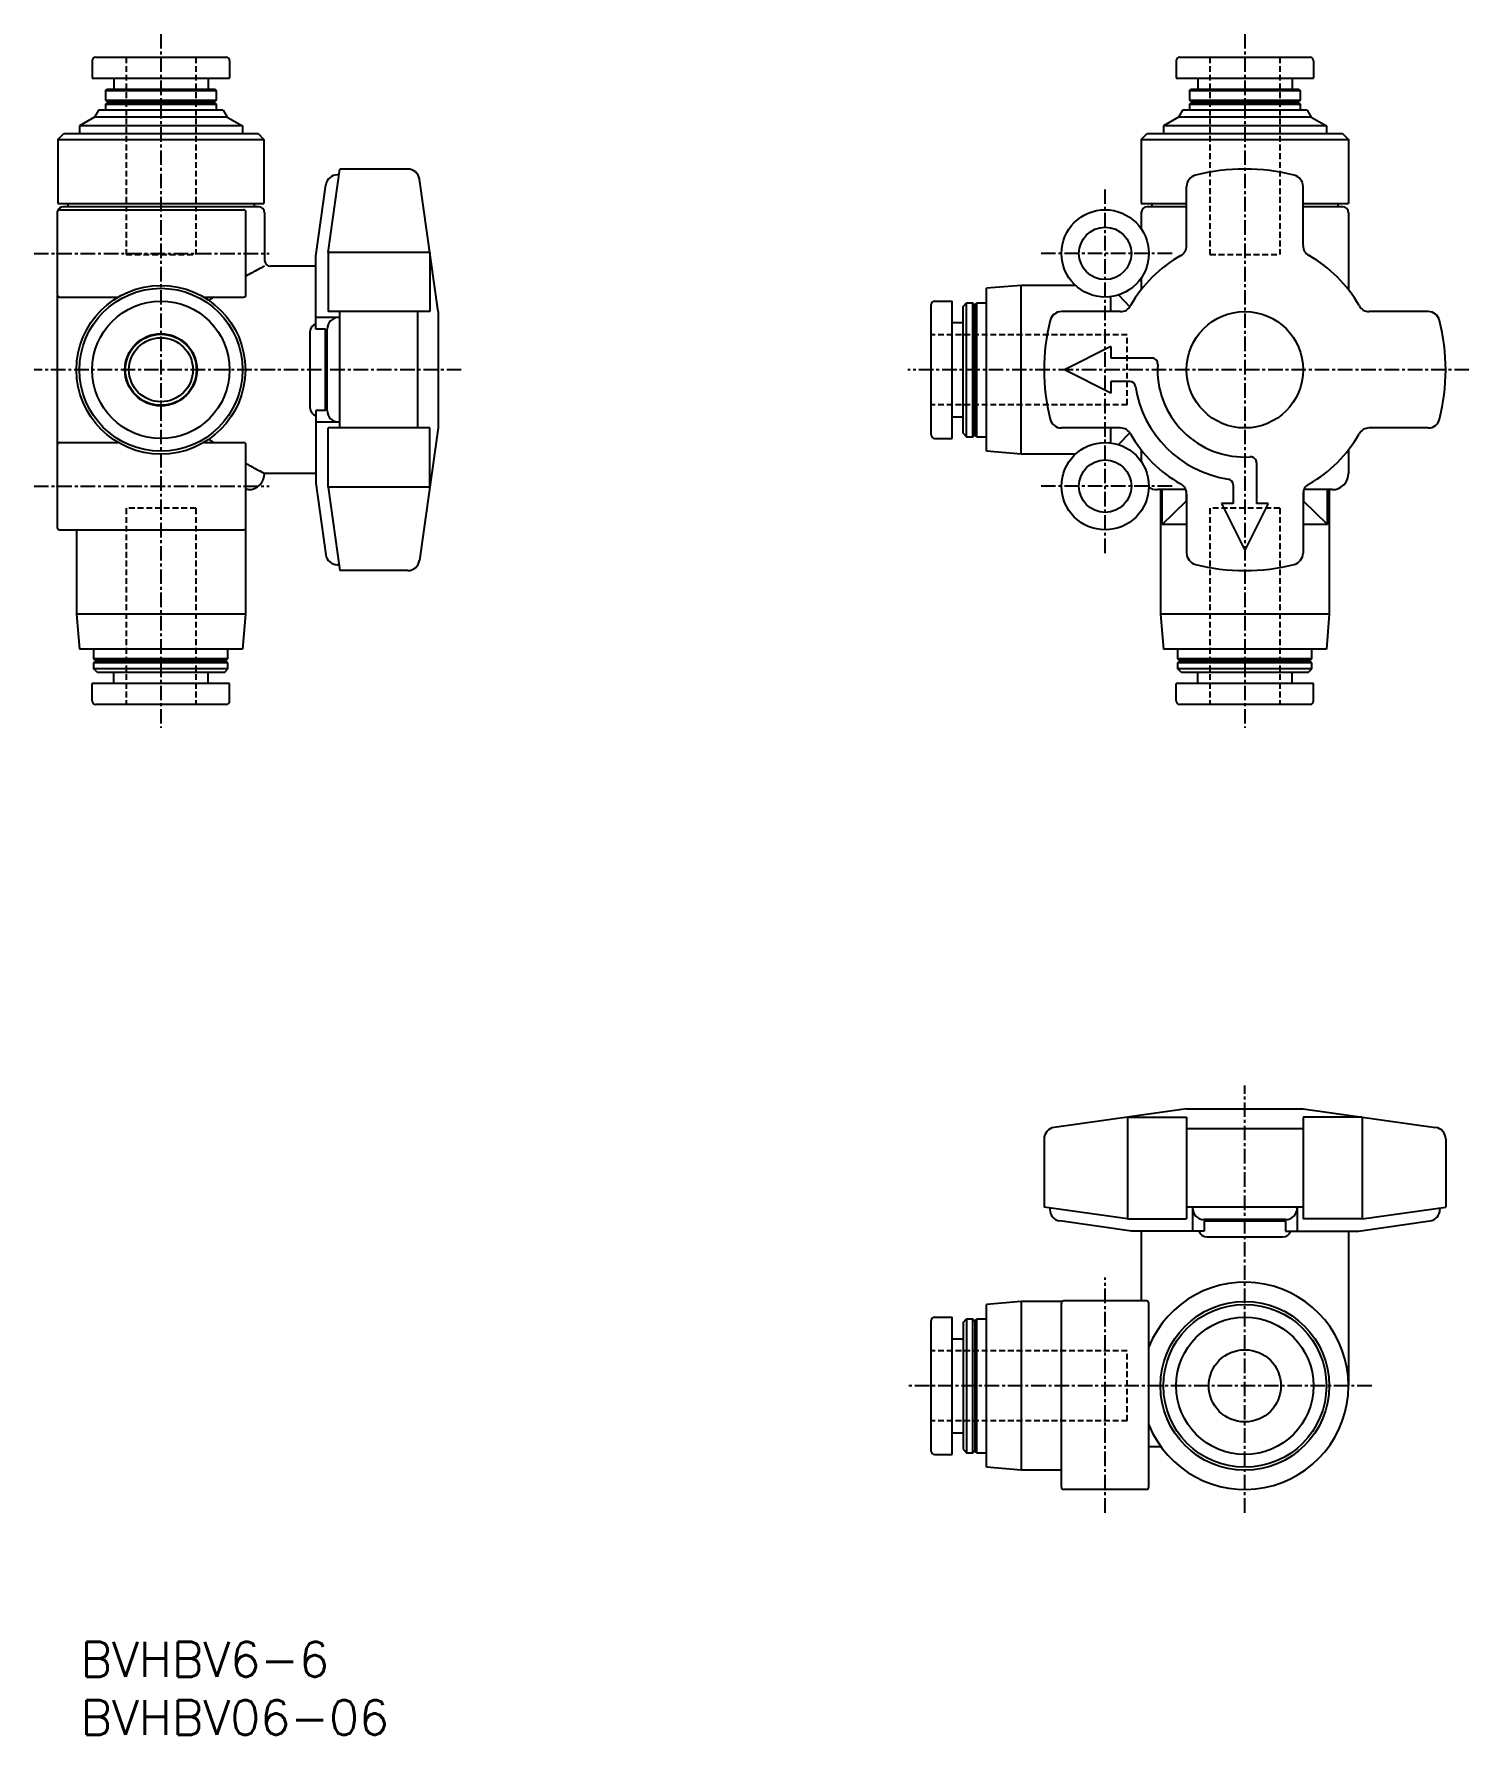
# Model space of a CAD drawing. Extents: x -4 to 119, y 0 to 146.
import ezdxf

# ---------------------------------------------------------------- set-up
doc = ezdxf.new("R2010")
doc.units = 0
doc.linetypes.add('CENTER', pattern=[2, 1.25, -0.25, 0.25, -0.25])
doc.linetypes.add('DASHED', pattern=[0.75, 0.5, -0.25])
doc.layers.get('0').update_dxf_attribs({"linetype": 'CONTINUOUS'})
doc.layers.add('CENTER', color=1, linetype='CENTER')
doc.styles.get("Standard").update_dxf_attribs({"font": 'txt.shx'})

msp = doc.modelspace()

# ---------------------------------------------------------------- linework, layer by layer
at = {"color": 7, "linetype": 'CONTINUOUS'}
for p, q in [((1, 143.85), (1, 142.35)), ((1.3, 144.15), (12.5, 144.15)), ((12.8, 143.85), (12.8, 142.35)), ((94.1, 143.85), (94.1, 142.35)), ((94.4, 144.15), (105.6, 144.15)), ((105.9, 143.85), (105.9, 142.35)), ((1, 142.35), (12.8, 142.35)), ((2.85, 142.35), (2.85, 141.4)), ((10.95, 142.35), (10.95, 141.4)), ((94.1, 142.35), (105.9, 142.35)), ((95.95, 142.35), (95.95, 141.4)), ((104.05, 142.35), (104.05, 141.4)), ((2.15, 141.3), (2.25, 141.4)), ((2.15, 141.3), (2.15, 140.475)), ((2.15, 141.3), (11.65, 141.3)), ((2.15, 140.475), (2.35, 140.3)), ((2.15, 140.475), (11.65, 140.475)), ((2.25, 141.4), (11.55, 141.4)), ((11.65, 140.475), (11.45, 140.3)), ((11.55, 141.4), (11.65, 141.3)), ((11.65, 141.3), (11.65, 140.475)), ((95.25, 141.3), (95.35, 141.4)), ((95.25, 141.3), (104.75, 141.3)), ((95.25, 141.3), (95.25, 140.475)), ((95.25, 140.475), (104.75, 140.475)), ((95.25, 140.475), (95.45, 140.3)), ((95.35, 141.4), (104.65, 141.4)), ((104.75, 140.475), (104.55, 140.3)), ((104.65, 141.4), (104.75, 141.3)), ((104.75, 141.3), (104.75, 140.475)), ((1.20359, 139), (-0.1, 138.24737)), ((1.55, 139.6), (1.20359, 139)), ((12.59641, 139), (1.20359, 139)), ((12.25, 139.6), (1.55, 139.6)), ((2.35, 140.3), (2.15, 140.125)), ((2.15, 140.125), (2.15, 139.6)), ((2.15, 140.125), (11.65, 140.125)), ((2.35, 140.3), (11.45, 140.3)), ((11.450001, 140.3), (11.650001, 140.125)), ((11.65, 140.125), (11.65, 139.6)), ((12.25, 139.6), (12.59641, 139)), ((12.59641, 139), (13.9, 138.24737)), ((94.30359, 139), (93, 138.24737)), ((94.65, 139.6), (94.30359, 139)), ((105.69641, 139), (94.30359, 139)), ((105.35, 139.6), (94.65, 139.6)), ((95.45, 140.3), (95.25, 140.125)), ((95.25, 140.125), (104.75, 140.125)), ((95.25, 140.125), (95.25, 139.6)), ((95.45, 140.3), (104.55, 140.3)), ((104.55, 140.3), (104.75, 140.125)), ((104.75, 140.125), (104.75, 139.6)), ((105.35, 139.6), (105.69641, 139)), ((105.69641, 139), (107, 138.24737)), ((-1.95, 137.1), (-1.45, 137.6)), ((-1.45, 137.6), (15.25, 137.6)), ((13.9, 138.24737), (-0.1, 138.24737)), ((-0.1, 138.24737), (-0.1, 137.6)), ((13.9, 138.24737), (13.9, 137.6)), ((15.25, 137.6), (15.75, 137.1)), ((91.1, 137.1), (91.6, 137.6)), ((91.6, 137.6), (108.4, 137.6)), ((93, 138.24737), (93, 137.6)), ((107, 138.24737), (93, 138.24737)), ((107, 138.24737), (107, 137.6)), ((108.4, 137.6), (108.9, 137.1)), ((-1.95, 137.1), (15.75, 137.1)), ((-1.95, 137.1), (-1.95, 131.6)), ((15.75, 137.1), (15.75, 131.6)), ((91.1, 137.1), (91.1, 131.6)), ((91.1, 137.1), (108.9, 137.1)), ((108.9, 137.1), (108.9, 131.6)), ((21.255899, 127.37782), (22.263884, 134.55)), ((28.109089, 134.55), (22.263884, 134.55)), ((20.199999, 127.05), (21.062803, 133.18917)), ((22.193613, 134.05), (22.053072, 134.05)), ((30.700001, 122.3), (29.099356, 133.68917)), ((95, 127.98), (95, 133.05)), ((105, 127.98), (105, 133.05)), ((-1.95, 131.6), (15.75, 131.6)), ((-1.1, 131.6), (-1.1, 131.3)), ((14.9, 131.6), (14.9, 131.3)), ((91.1, 131.6), (95, 131.6)), ((92, 131.6), (92, 131.3)), ((105, 131.6), (108.9, 131.6)), ((108, 131.6), (108, 131.3)), ((-2, 130.85), (-2, 103.75)), ((-1.8, 131.05), (14, 131.05)), ((15.299999, 131.3), (-1.5, 131.3)), ((14.200001, 123.75), (14.200001, 130.85)), ((15.799999, 130.8), (15.799999, 126.7)), ((91.1, 130.8), (91.1, 129.41009)), ((95, 131.3), (91.6, 131.3)), ((108.4, 131.3), (105, 131.3)), ((108.9, 130.8), (108.9, 124.18132)), ((21.255899, 127.37782), (21.255899, 122.3)), ((29.986359, 127.37782), (21.255899, 127.37782)), ((29.986359, 127.37782), (29.986359, 122.3)), ((20.200001, 126.2), (16.299999, 126.2)), ((20.200001, 120.8), (20.200001, 127.05)), ((80.8, 124.55), (77.8, 124.3)), ((77.8, 110.3), (77.8, 124.3)), ((85.45049, 124.55), (80.8, 124.55)), ((80.8, 110.05), (80.8, 124.55)), ((91.1, 125.18991), (91.1, 124.18132)), ((-1.8, 123.55), (3.225765, 123.55)), ((10.574235, 123.55), (14, 123.55)), ((73.05, 111.7), (73.05, 122.9)), ((73.35, 123.2), (74.85, 123.2)), ((74.85, 111.4), (74.85, 123.2)), ((75.8, 122.75), (76.1, 123.05)), ((76.1, 111.55), (76.1, 123.05)), ((76.1, 123.05), (76.625, 123.05)), ((76.625, 111.55), (76.625, 123.05)), ((76.625, 123.05), (76.8, 122.85)), ((76.8, 122.85), (76.975, 123.05)), ((76.8, 111.75), (76.8, 122.85)), ((76.975, 111.55), (76.975, 123.05)), ((76.975, 123.05), (77.8, 123.05)), ((88.5, 122.3), (88.5, 123.58348)), ((89.14431, 123.72886), (90.1296, 122.71303)), ((22.263884, 121.8), (20.200001, 121.8)), ((29.986359, 122.3), (21.255899, 122.3)), ((22.263884, 112.3), (22.263884, 122.3)), ((28.978374, 112.3), (28.978374, 122.3)), ((30.700001, 122.3), (30.700001, 112.3)), ((74.85, 121.35), (75.8, 121.35)), ((75.8, 111.85), (75.8, 122.75)), ((89.32, 122.3), (84.25, 122.3)), ((115.75, 122.3), (110.68, 122.3)), ((19.700001, 120.55), (19.700001, 114.05)), ((21.043245, 120.8), (20.200001, 120.8)), ((21.043245, 113.8), (21.043245, 120.8)), ((21.183786, 113.8), (21.183786, 120.8)), ((88.5, 119.3), (84.5, 117.3)), ((88.5, 119.3), (88.5, 118.3)), ((88.5, 115.3), (84.5, 117.3)), ((92.01564, 118.3), (88.5, 118.3)), ((88.5, 116.3), (88.5, 115.3)), ((90.11314, 116.3), (88.5, 116.3)), ((20.200001, 113.8), (20.200001, 107.55)), ((21.043245, 113.8), (20.200001, 113.8)), ((22.263884, 112.8), (20.200001, 112.8)), ((74.85, 113.25), (75.8, 113.25)), ((21.255899, 107.22218), (21.255899, 112.3)), ((29.986359, 112.3), (21.255899, 112.3)), ((30.700001, 112.3), (29.099358, 100.91083)), ((29.986359, 107.22218), (29.986359, 112.3)), ((73.35, 111.4), (74.85, 111.4)), ((75.8, 111.85), (76.1, 111.55)), ((76.1, 111.55), (76.625, 111.55)), ((76.625, 111.55), (76.8, 111.75)), ((76.8, 111.75), (76.975, 111.55)), ((76.975, 111.55), (77.8, 111.55)), ((89.32, 112.3), (84.25, 112.3)), ((88.5, 111.01652), (88.5, 112.3)), ((89.14431, 110.87114), (90.1296, 111.88697)), ((115.75, 112.3), (110.68, 112.3)), ((-1.8, 111.05), (3.225765, 111.05)), ((10.574235, 111.05), (14, 111.05)), ((14.200001, 103.75), (14.200001, 110.85)), ((80.8, 110.05), (77.8, 110.3)), ((85.45049, 110.05), (80.8, 110.05)), ((91.1, 110.41868), (91.1, 109.41009)), ((108.9, 110.41868), (108.9, 108.4)), ((20.200001, 108.4), (15.799999, 108.4)), ((15.799999, 108.4), (15.799999, 108.4)), ((101, 109.31564), (101, 105.8)), ((14.4, 107), (14.200001, 107)), ((20.200001, 107.55), (21.062805, 101.41083)), ((29.986359, 107.22218), (21.255899, 107.22218)), ((21.255901, 107.22218), (22.263884, 100.05)), ((94.92498, 107), (92.5, 107)), ((92.75, 107), (92.75, 96.3)), ((92.90687, 104), (92.90687, 107)), ((94.96885, 106.86766), (94.96885, 106)), ((99, 107.41314), (99, 105.8)), ((105.03115, 106.86766), (105.03115, 106)), ((107.5, 107), (105.07502, 107)), ((107.09313, 104), (107.09313, 107)), ((107.25, 107), (107.25, 96.3)), ((92.90687, 104), (94.96885, 106)), ((95, 106), (94.96885, 106)), ((95, 106.62), (95, 101.55)), ((98, 105.8), (100, 101.8)), ((99, 105.8), (98, 105.8)), ((102, 105.8), (100, 101.8)), ((102, 105.8), (101, 105.8)), ((105, 106.62), (105, 101.55)), ((105.03115, 106), (105, 106)), ((107.09313, 104), (105.03115, 106)), ((95, 104), (92.90687, 104)), ((107.09313, 104), (105, 104)), ((-1.8, 103.55), (14, 103.55)), ((-0.35, 103.55), (-0.35, 96.3)), ((14.15, 103.61771), (14.15, 96.3)), ((22.193613, 100.55), (22.053072, 100.55)), ((28.109089, 100.05), (22.263884, 100.05)), ((-0.35, 96.3), (-0.1, 93.3)), ((14.15, 96.3), (-0.35, 96.3)), ((14.15, 96.3), (13.899999, 93.3)), ((107.25, 96.3), (92.75, 96.3)), ((92.75, 96.3), (93, 93.3)), ((107.25, 96.3), (107, 93.3)), ((13.9, 93.3), (-0.1, 93.3)), ((1.15, 92.475), (1.15, 93.3)), ((12.65, 92.475), (1.15, 92.475)), ((1.15, 92.125), (1.35, 92.3)), ((1.15, 91.6), (1.15, 92.125)), ((12.65, 92.125), (1.15, 92.125)), ((1.35, 92.3), (1.150001, 92.475)), ((12.45, 92.3), (1.35, 92.3)), ((12.45, 92.3), (12.65, 92.475)), ((12.650001, 92.125), (12.45, 92.3)), ((12.65, 92.475), (12.65, 93.3)), ((12.65, 91.6), (12.65, 92.125)), ((107, 93.3), (93, 93.3)), ((94.25, 92.475), (94.25, 93.3)), ((94.45, 92.3), (94.25, 92.475)), ((105.75, 92.475), (94.25, 92.475)), ((94.25, 92.125), (94.45, 92.3)), ((94.25, 91.6), (94.25, 92.125)), ((105.75, 92.125), (94.25, 92.125)), ((105.55, 92.3), (94.45, 92.3)), ((105.55, 92.3), (105.75, 92.475)), ((105.75, 92.125), (105.55, 92.3)), ((105.75, 92.475), (105.75, 93.3)), ((105.75, 91.6), (105.75, 92.125)), ((1.449999, 91.3), (1.15, 91.6)), ((12.65, 91.6), (1.15, 91.6)), ((12.349999, 91.3), (1.45, 91.3)), ((2.85, 90.35), (2.85, 91.3)), ((10.95, 90.35), (10.95, 91.3)), ((12.349999, 91.3), (12.65, 91.6)), ((94.55, 91.3), (94.25, 91.6)), ((105.75, 91.6), (94.25, 91.6)), ((105.45, 91.3), (94.55, 91.3)), ((95.95, 90.35), (95.95, 91.3)), ((104.05, 90.35), (104.05, 91.3)), ((105.45, 91.3), (105.75, 91.6)), ((1, 88.85), (1, 90.35)), ((12.8, 90.35), (1, 90.35)), ((12.8, 88.85), (12.8, 90.35)), ((105.9, 90.35), (94.1, 90.35)), ((94.1, 88.85), (94.1, 90.35)), ((105.9, 88.85), (105.9, 90.35)), ((12.5, 88.55), (1.3, 88.55)), ((105.6, 88.55), (94.4, 88.55)), ((95, 53.8), (83.61083, 52.19936)), ((89.92218, 53.08636), (89.92218, 44.3559)), ((89.92218, 53.08636), (95, 53.08636)), ((95, 53.8), (105, 53.8)), ((95, 53.08636), (95, 44.3559)), ((105, 53.8), (116.38917, 52.19936)), ((105, 53.08636), (105, 44.3559)), ((110.07782, 53.08636), (105, 53.08636)), ((110.07782, 53.08636), (110.07782, 44.3559)), ((82.75, 51.20909), (82.75, 45.36388)), ((105, 52.07837), (95, 52.07837)), ((117.25, 51.20909), (117.25, 45.36388)), ((89.92218, 44.3559), (82.75, 45.36388)), ((105, 45.36388), (95, 45.36388)), ((95.5, 45.36388), (95.5, 43.3)), ((104.5, 45.36388), (104.5, 43.3)), ((110.07782, 44.3559), (117.25, 45.36388)), ((83.25, 45.29361), (83.25, 45.15307)), ((90.25, 43.3), (84.11083, 44.1628)), ((89.92218, 44.3559), (95, 44.3559)), ((103.5, 44.28379), (96.5, 44.28379)), ((103.5, 44.14325), (96.5, 44.14325)), ((96.5, 44.14325), (96.5, 43.3)), ((103.5, 44.14325), (103.5, 43.3)), ((110.07782, 44.3559), (105, 44.3559)), ((109.75, 43.3), (115.88917, 44.1628)), ((116.75, 45.29361), (116.75, 45.15307)), ((96.5, 43.3), (90.25, 43.3)), ((91.1, 43.3), (91.1, 37.3)), ((96.75, 42.8), (103.25, 42.8)), ((103.5, 43.3), (109.75, 43.3)), ((108.9, 43.3), (108.9, 30)), ((80.8, 37.25), (77.8, 37)), ((77.8, 23), (77.8, 37)), ((80.8, 37.25), (80.8, 22.75)), ((84.31771, 37.25), (80.8, 37.25)), ((84.25, 21.3), (84.25, 37.1)), ((91.55, 37.3), (84.45, 37.3)), ((91.75, 21.3), (91.75, 37.1)), ((73.05, 24.4), (73.05, 35.60001)), ((73.35, 35.9), (74.85, 35.9)), ((74.85, 24.10001), (74.85, 35.9)), ((75.8, 35.45), (76.1, 35.75)), ((75.8, 35.45), (75.8, 24.55)), ((76.1, 35.75), (76.1, 24.25)), ((76.1, 35.75), (76.625, 35.75)), ((76.625, 24.25), (76.625, 35.75)), ((76.625, 35.75), (76.8, 35.55)), ((76.8, 35.55), (76.975, 35.75)), ((76.8, 35.55), (76.8, 24.45)), ((76.975, 24.25), (76.975, 35.75001)), ((76.975, 35.75), (77.8, 35.75)), ((74.85, 34.05), (75.8, 34.05)), ((74.85, 25.95), (75.8, 25.95)), ((73.35, 24.10001), (74.85, 24.10001)), ((75.8, 24.55), (76.1, 24.25)), ((76.1, 24.25), (76.625, 24.25)), ((76.625, 24.25), (76.8, 24.45)), ((76.8, 24.45), (76.975, 24.25)), ((76.975, 24.25), (77.8, 24.25)), ((92.81338, 24.75), (91.75, 24.75)), ((80.8, 22.75), (77.8, 23)), ((84.25, 22.75), (80.8, 22.75)), ((91.55, 21.1), (84.45, 21.1))]:
    msp.add_line(p, q, dxfattribs=at)
at = {"color": 3, "linetype": 'DASHED'}
for p, q in [((3.9, 144.15), (3.9, 127.2)), ((9.9, 144.15), (9.9, 127.2)), ((97, 144.15), (97, 127.2)), ((103, 144.15), (103, 127.2)), ((3.9, 127.2), (9.9, 127.2)), ((97, 127.2), (103, 127.2)), ((89.9, 120.3), (73.05, 120.3)), ((89.9, 114.3), (89.9, 120.3)), ((89.9, 114.3), (73.05, 114.3)), ((3.9, 105.4), (3.9, 88.55)), ((9.9, 105.4), (3.9, 105.4)), ((9.9, 105.4), (9.9, 88.55)), ((103, 105.4), (97, 105.4)), ((97, 105.4), (97, 88.55)), ((103, 105.4), (103, 88.55)), ((89.9, 33), (73.05, 33)), ((89.9, 27), (89.9, 33)), ((89.9, 27), (73.05, 27))]:
    msp.add_line(p, q, dxfattribs=at)
at = {"color": 7, "linetype": 'CONTINUOUS'}
for points in [[(15.799999, 126.2, 0.0047034958), (15.261566, 125.92438, 0.0045937554), (14.728258, 125.63876, 0.0045875291), (14.200358, 125.34346)], [(11.422488, 123.54999, 0.0016826555), (11.291646, 123.45331, 0.0017228712), (11.161464, 123.35573, 0.00176542), (11.031965, 123.25725)], [(11.031977, 111.34274, 0.0017652798), (11.161466, 111.24427, 0.0017227595), (11.291639, 111.1467, 0.0016825705), (11.422474, 111.05002)], [(14.2, 109.25674, 0.0045898215), (14.728159, 108.96129, 0.0045951388), (15.261628, 108.67559, 0.0047029657), (15.799999, 108.4)]]:
    msp.add_lwpolyline(points, format="xyb", dxfattribs=at)
for centre, radius in [((88, 127.3), 3.75), ((88, 127.3), 2.25), ((6.9, 117.3), 7.25), ((6.9, 117.3), 7), ((6.9, 117.3), 5.9), ((100, 117.3), 5), ((6.9, 117.3), 3.1), ((6.9, 117.3), 3.05), ((6.9, 117.3), 2.75), ((88, 107.3), 3.75), ((88, 107.3), 2.25), ((100, 30), 7.25), ((100, 30), 7), ((100, 30), 5.9), ((100, 30), 3.1)]:
    msp.add_circle(centre, radius, dxfattribs=at)
for centre, radius, start, end in [((1.3, 143.85), 0.3, 90, 180), ((12.5, 143.85), 0.3, 0, 90), ((94.4, 143.85), 0.3, 90, 180), ((105.6, 143.85), 0.3, 0, 90), ((28.109089, 133.55), 1, 7.999991, 90), ((100, 117.3), 17.25, 75.74996, 104.25003), ((22.053072, 133.05), 1, 90, 172.00001), ((96, 133.05), 1, 104.25003, 180), ((104, 133.05), 1, 0, 75.74991), ((-1.8, 130.85), 0.2, 90, 180), ((-1.5, 130.8), 0.5, 89.99999, 164.58831), ((14, 130.85), 0.2, 0, 90), ((15.299999, 130.8), 0.5, 0, 90), ((91.6, 130.8), 0.5, 90, 180), ((108.4, 130.8), 0.5, 0, 90), ((94, 127.98), 1, 299.327181, 0.000003), ((106, 127.98), 1, 180, 240.67284), ((16.299999, 126.7), 0.5, 180, 270), ((100, 117.3), 11.25, 119.32718, 150.67282), ((100, 117.3), 11.25, 29.32718, 60.67283), ((-1.8, 123.75), 0.2, 180, 270), ((14, 123.75), 0.2, 270, 0), ((73.35, 122.9), 0.3, 90, 180), ((89.32, 123.3), 1, 270, 330.672816), ((110.68, 123.3), 1, 209.32717, 270), ((22.183786, 120.8), 1, 90, 180), ((100, 117.3), 17.25, 165.74997, 194.25003), ((84.25, 121.3), 1, 90, 165.74997), ((115.75, 121.3), 1, 14.25003, 90), ((100, 117.3), 17.25, 345.749967, 14.25003), ((20.450001, 120.55), 0.75, 109.47123, 180), ((92.01564, 117.8), 0.5, 356.41668, 90), ((100, 117.3), 7.5, 176.41669, 273.58331), ((90.11314, 115.8), 0.5, 8.626905, 90.000003), ((100, 117.3), 9.5, 188.62692, 261.37307), ((20.450001, 114.05), 0.75, 180, 250.52877), ((22.183786, 113.8), 1, 180, 270), ((84.25, 113.3), 1, 194.25003, 270), ((115.75, 113.3), 1, 270, 345.749966), ((73.35, 111.7), 0.3, 180, 270), ((89.32, 111.3), 1, 29.32716, 90.00001), ((100, 117.3), 11.25, 209.32717, 240.67283), ((100, 117.3), 11.25, 299.327168, 330.672828), ((110.68, 111.3), 1, 90, 150.67286), ((-1.8, 110.85), 0.2, 90, 180), ((14, 110.85), 0.2, 0, 90), ((100.5, 109.31564), 0.5, 0, 93.583322), ((14.4, 108.4), 1.4, 270, 0), ((107.5, 108.4), 1.4, 270, 0), ((92.5, 108.4), 1.4, 237.56458, 270), ((94, 106.62), 1, 0, 60.67283), ((98.5, 107.41314), 0.5, 0, 81.373096), ((106, 106.62), 1, 119.32714, 180), ((-1.8, 103.75), 0.2, 180, 270), ((14, 103.75), 0.2, 270, 0), ((22.053072, 101.55), 1, 188.00002, 270), ((28.109089, 101.05), 1, 270, 351.999982), ((96, 101.55), 1, 180, 255.74997), ((104, 101.55), 1, 284.250086, 0), ((100, 117.3), 17.25, 255.74997, 284.250036), ((1.3, 88.85), 0.3, 180, 270), ((12.5, 88.85), 0.3, 270, 0), ((94.4, 88.85), 0.3, 180, 270), ((105.6, 88.85), 0.3, 270, 0), ((83.75, 51.20909), 1, 98, 180), ((116.25, 51.20909), 1, 0, 81.99997), ((84.25, 45.15307), 1, 180, 262.00001), ((96.5, 45.28379), 1, 180, 270), ((103.5, 45.28379), 1, 270, 0), ((115.75, 45.15307), 1, 278.0000218, 0), ((96.75, 43.55), 0.75, 199.47123, 270), ((103.25, 43.55), 0.75, 270, 340.528775), ((100, 30), 8.9, 202.03325, 157.96674), ((84.45, 37.1), 0.2, 90, 180), ((91.55, 37.1), 0.2, 0.000004, 90), ((73.35, 35.60001), 0.3, 90, 180), ((73.35, 24.4), 0.3, 180, 270), ((84.45, 21.3), 0.2, 180, 270), ((91.55, 21.3), 0.2, 270, 0)]:
    msp.add_arc(centre, radius, start, end, dxfattribs=at)
for p in [(-2, 127.3), (-2, 107.3), (88, 37.3), (88, 21.1)]:
    msp.add_point(p, dxfattribs=at)
at = {"layer": 'CENTER', "color": 1, "linetype": 'CENTER'}
for p, q in [((6.9, 146.15), (6.9, 86.55)), ((100, 146.15), (100, 86.55)), ((88, 101.55), (88, 133.05)), ((-4, 127.3), (16.200001, 127.3)), ((93.75, 127.3), (82.25, 127.3)), ((32.700001, 117.3), (-4, 117.3)), ((119.25, 117.3), (71.05, 117.3)), ((-4, 107.3), (16.200001, 107.3)), ((93.75, 107.3), (82.25, 107.3)), ((100, 19.1), (100, 55.8)), ((88, 19.1), (88, 39.3)), ((110.9, 30), (71.05, 30))]:
    msp.add_line(p, q, dxfattribs=at)

# ---------------------------------------------------------------- texts
at = {"color": 7, "linetype": 'CONTINUOUS'}
for s, p in [('BVHBV6-6', (0, 5)), ('BVHBV06-06', (0, 0))]:
    msp.add_text(s, height=3, dxfattribs=at).set_placement(p)

doc.saveas('drawing.dxf')
